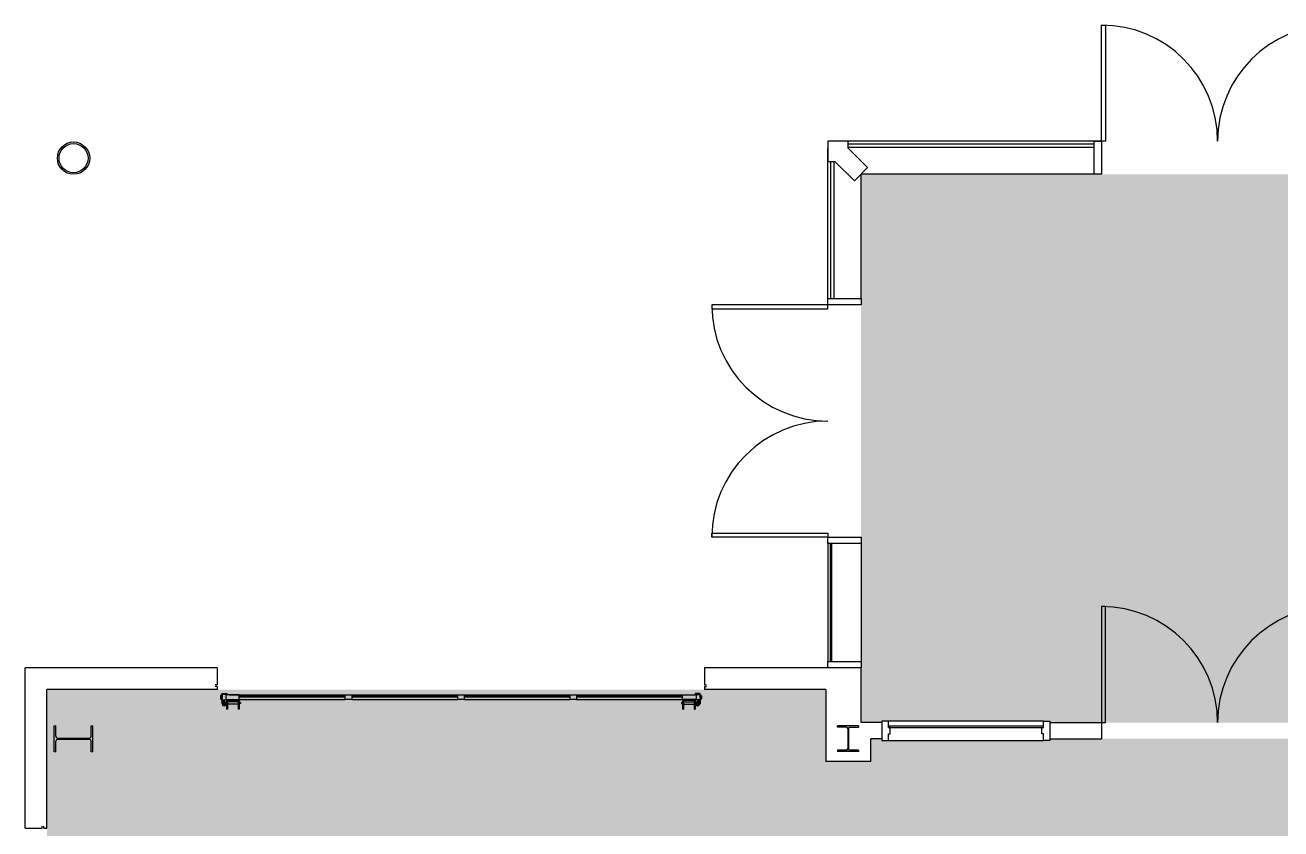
# Model space of a CAD drawing. Header units: inches. Extents: x -1455 to 1294, y -986 to 713.
# Drawn here: x -1215 to -825.9, y 212.1 to 461.3 of the extents above; entities that cross this region are included whole.
import ezdxf

# ---------------------------------------------------------------- set-up
doc = ezdxf.new("R2010")
doc.units = ezdxf.units.IN
doc.header["$LTSCALE"] = 10
doc.header["$MEASUREMENT"] = 0
doc.layers.get('0').update_dxf_attribs({"linetype": 'CONTINUOUS'})
for name, color, linetype in [('A-DOOR', 2, 'CONTINUOUS'), ('A-GLAZ', 1, 'CONTINUOUS'), ('A-GLAZ-SILL', 2, 'CONTINUOUS'), ('A-WALL', 5, 'CONTINUOUS'), ('Rooms-Category-Color', 7, 'CONTINUOUS'), ('Rooms-College-Color', 7, 'CONTINUOUS'), ('Rooms-Department-Color', 7, 'CONTINUOUS'), ('Rooms-Division-Color', 7, 'CONTINUOUS')]:
    doc.layers.add(name, color=color, linetype=linetype)

# ---------------------------------------------------------------- blocks, each defined once
blk = doc.blocks.new('W12x45')
for p, q in [((-4.0225, 5.455), (-4.0225, 6.03)), ((-4.0225, 6.03), (4.0225, 6.03)), ((-4.0225, 5.455), (-0.7675, 5.455)), ((-0.1675, 4.855), (-0.1675, -4.855)), ((0.1675, 4.855), (0.1675, -4.855)), ((0.7675, 5.455), (4.0225, 5.455)), ((4.0225, 6.03), (4.0225, 5.455)), ((-4.0225, -6.03), (-4.0225, -5.455)), ((-4.0225, -5.455), (-0.7675, -5.455)), ((-4.0225, -6.03), (4.0225, -6.03)), ((0.7675, -5.455), (4.0225, -5.455)), ((4.0225, -5.455), (4.0225, -6.03))]:
    blk.add_line(p, q)
for centre, start, end in [((-0.7675, 4.855), 0, 90), ((0.7675, 4.855), 90, 180), ((-0.7675, -4.855), 270, 0), ((0.7675, -4.855), 180, 270)]:
    blk.add_arc(centre, 0.6, start, end)
blk = doc.blocks.new('W8x24')
for p, q in [((-3.2475, 3.565), (-3.2475, 3.965)), ((-3.2475, 3.965), (3.2475, 3.965)), ((3.2475, 3.565), (3.2475, 3.965)), ((-3.2475, 3.565), (-0.5225, 3.565)), ((-0.1225, -3.165), (-0.1225, 3.165)), ((0.1225, -3.165), (0.1225, 3.165)), ((0.5225, 3.565), (3.2475, 3.565)), ((-3.2475, -3.965), (-3.2475, -3.565)), ((-0.5225, -3.565), (-3.2475, -3.565)), ((0.5225, -3.565), (3.2475, -3.565)), ((3.2475, -3.565), (3.2475, -3.965)), ((-3.2475, -3.965), (3.2475, -3.965))]:
    blk.add_line(p, q)
for centre, start, end in [((-0.5225, 3.165), 0, 90), ((0.5225, 3.165), 90, 180), ((-0.5225, -3.165), 270, 0), ((0.5225, -3.165), 180, 270)]:
    blk.add_arc(centre, 0.4, start, end)

msp = doc.modelspace()

# ---------------------------------------------------------------- hatches: boundary and pattern name
at = {"layer": 'Rooms-Category-Color', "true_color": 0xadadad}
msp.add_hatch(color=253, dxfattribs=at).paths.add_polyline_path([(-956, 415), (-704, 415), (-704, 414.5), (-652, 414.5), (-652, 415), (-548, 415), (-548, 414.5), (-496, 414.5), (-496, 415), (-330.5, 415), (-330.5, 414.25), (-278.56, 414.25), (-278.5, 415), (-247, 415), (-247, 398), (-69.5, 398), (-69.5, 416), (399.5, 416), (399.5, 398), (486, 398), (486, 262), (472.98, 262), (472.98, 244), (-242, 244), (-242, 262), (-247, 262), (-247, 84.5), (-399, 84.5), (-399, 152.5), (-336, 152.5), (-336, 262), (-341, 262), (-341, 244), (-387, 244), (-387, 262), (-727, 262), (-727, 245), (-741.5, 245), (-741.5, 245.5), (-793.5, 245.5), (-793.5, 245), (-897.5, 245), (-897.5, 245.5), (-949.5, 245.5), (-949.5, 245), (-956, 245)])
at = {"layer": 'Rooms-Category-Color', "true_color": 0xe3f498}
msp.add_hatch(color=61, dxfattribs=at).paths.add_polyline_path([(-1208.25, 255.25), (-966.87, 255.25), (-966.87, 232.97), (-953, 232.97), (-953, 240), (-949.5, 240), (-949.5, 239.5), (-897.5, 239.5), (-897.5, 240), (-793.5, 240), (-793.5, 239.5), (-741.5, 239.5), (-741.5, 240), (-727, 240), (-727, -7), (-336, -7), (-336, 79.5), (-247, 79.5), (-247, -449.25), (-337.75, -449.25), (-337.75, -235), (-1208.25, -235)])
at = {"layer": 'Rooms-College-Color', "true_color": 0xadadad}
msp.add_hatch(color=253, dxfattribs=at).paths.add_polyline_path([(-956, 415), (-704, 415), (-704, 414.5), (-652, 414.5), (-652, 415), (-548, 415), (-548, 414.5), (-496, 414.5), (-496, 415), (-330.5, 415), (-330.5, 414.25), (-278.56, 414.25), (-278.5, 415), (-247, 415), (-247, 398), (-69.5, 398), (-69.5, 416), (399.5, 416), (399.5, 398), (486, 398), (486, 262), (472.98, 262), (472.98, 244), (-242, 244), (-242, 262), (-247, 262), (-247, 84.5), (-399, 84.5), (-399, 152.5), (-336, 152.5), (-336, 262), (-341, 262), (-341, 244), (-387, 244), (-387, 262), (-727, 262), (-727, 245), (-741.5, 245), (-741.5, 245.5), (-793.5, 245.5), (-793.5, 245), (-897.5, 245), (-897.5, 245.5), (-949.5, 245.5), (-949.5, 245), (-956, 245)])
at = {"layer": 'Rooms-College-Color', "true_color": 0x99d7b2}
msp.add_hatch(color=253, dxfattribs=at).paths.add_polyline_path([(-1208.25, 255.25), (-966.87, 255.25), (-966.87, 232.97), (-953, 232.97), (-953, 240), (-949.5, 240), (-949.5, 239.5), (-897.5, 239.5), (-897.5, 240), (-793.5, 240), (-793.5, 239.5), (-741.5, 239.5), (-741.5, 240), (-727, 240), (-727, -7), (-336, -7), (-336, 79.5), (-247, 79.5), (-247, -449.25), (-337.75, -449.25), (-337.75, -235), (-1208.25, -235)])
at = {"layer": 'Rooms-Department-Color', "true_color": 0xacacac}
msp.add_hatch(color=253, dxfattribs=at).paths.add_polyline_path([(-956, 415), (-704, 415), (-704, 414.5), (-652, 414.5), (-652, 415), (-548, 415), (-548, 414.5), (-496, 414.5), (-496, 415), (-330.5, 415), (-330.5, 414.25), (-278.56, 414.25), (-278.5, 415), (-247, 415), (-247, 398), (-69.5, 398), (-69.5, 416), (399.5, 416), (399.5, 398), (486, 398), (486, 262), (472.98, 262), (472.98, 244), (-242, 244), (-242, 262), (-247, 262), (-247, 84.5), (-399, 84.5), (-399, 152.5), (-336, 152.5), (-336, 262), (-341, 262), (-341, 244), (-387, 244), (-387, 262), (-727, 262), (-727, 245), (-741.5, 245), (-741.5, 245.5), (-793.5, 245.5), (-793.5, 245), (-897.5, 245), (-897.5, 245.5), (-949.5, 245.5), (-949.5, 245), (-956, 245)])
at = {"layer": 'Rooms-Department-Color', "true_color": 0x99d7b2}
msp.add_hatch(color=253, dxfattribs=at).paths.add_polyline_path([(-1208.25, 255.25), (-966.87, 255.25), (-966.87, 232.97), (-953, 232.97), (-953, 240), (-949.5, 240), (-949.5, 239.5), (-897.5, 239.5), (-897.5, 240), (-793.5, 240), (-793.5, 239.5), (-741.5, 239.5), (-741.5, 240), (-727, 240), (-727, -7), (-336, -7), (-336, 79.5), (-247, 79.5), (-247, -449.25), (-337.75, -449.25), (-337.75, -235), (-1208.25, -235)])
at = {"layer": 'Rooms-Division-Color', "true_color": 0xadadad}
msp.add_hatch(color=253, dxfattribs=at).paths.add_polyline_path([(-956, 415), (-704, 415), (-704, 414.5), (-652, 414.5), (-652, 415), (-548, 415), (-548, 414.5), (-496, 414.5), (-496, 415), (-330.5, 415), (-330.5, 414.25), (-278.56, 414.25), (-278.5, 415), (-247, 415), (-247, 398), (-69.5, 398), (-69.5, 416), (399.5, 416), (399.5, 398), (486, 398), (486, 262), (472.98, 262), (472.98, 244), (-242, 244), (-242, 262), (-247, 262), (-247, 84.5), (-399, 84.5), (-399, 152.5), (-336, 152.5), (-336, 262), (-341, 262), (-341, 244), (-387, 244), (-387, 262), (-727, 262), (-727, 245), (-741.5, 245), (-741.5, 245.5), (-793.5, 245.5), (-793.5, 245), (-897.5, 245), (-897.5, 245.5), (-949.5, 245.5), (-949.5, 245), (-956, 245)])
at = {"layer": 'Rooms-Division-Color', "true_color": 0x99d7b2}
msp.add_hatch(color=253, dxfattribs=at).paths.add_polyline_path([(-1208.25, 255.25), (-966.87, 255.25), (-966.87, 232.97), (-953, 232.97), (-953, 240), (-949.5, 240), (-949.5, 239.5), (-897.5, 239.5), (-897.5, 240), (-793.5, 240), (-793.5, 239.5), (-741.5, 239.5), (-741.5, 240), (-727, 240), (-727, -7), (-336, -7), (-336, 79.5), (-247, 79.5), (-247, -449.25), (-337.75, -449.25), (-337.75, -235), (-1208.25, -235)])

# ---------------------------------------------------------------- linework, layer by layer
at = {"layer": 'A-DOOR'}
for p, q in [((-1154.48, 253.31), (-1154.48, 252.4)), ((-1154.23, 253.5), (-1154.29, 253.5)), ((-1154.23, 253.5), (-1154.23, 252.5)), ((-1153.98, 253.5), (-1153.98, 252.5)), ((-1153.74, 254), (-1152.49, 254)), ((-1152.49, 253.75), (-1153.73, 253.75)), ((-1152.49, 254), (-1152.49, 253.75)), ((-1007.42, 254), (-1007.42, 253.75)), ((-1006.18, 254), (-1007.42, 254)), ((-1007.42, 253.75), (-1006.19, 253.75)), ((-1005.94, 253.5), (-1005.94, 252.5)), ((-1005.69, 253.5), (-1005.69, 252.5)), ((-1005.69, 253.5), (-1005.62, 253.5)), ((-1005.44, 253.31), (-1005.44, 252.4)), ((-1154.48, 252.4), (-1154.09, 252.01)), ((-1154.23, 252.5), (-1153.84, 252.11)), ((-1153.98, 252.5), (-1154.23, 252.5)), ((-1154.09, 252.01), (-1154.09, 250.86)), ((-1153.84, 250.86), (-1154.09, 250.86)), ((-1153.84, 252.11), (-1153.84, 250.67)), ((-1153.84, 252.11), (-1153.09, 252.11)), ((-1153.59, 251.86), (-1153.59, 250.67)), ((-1153.59, 251.86), (-1153.09, 251.86)), ((-1153.46, 251.49), (-1153.46, 250.73)), ((-1153.34, 250.42), (-1153.3, 250.42)), ((-1153.34, 250.17), (-1153.3, 250.17)), ((-1153.21, 251.49), (-1153.21, 251.24)), ((-1152.74, 251.24), (-1153.21, 251.24)), ((-1152.74, 250.98), (-1153.21, 250.98)), ((-1153.21, 250.98), (-1153.21, 250.73)), ((-1153.09, 252.11), (-1153.09, 251.86)), ((-1153.05, 250.65), (-1152.8, 250.62)), ((-1152.74, 251.55), (-1152.74, 251.24)), ((-1152.74, 250.98), (-1152.74, 250.67)), ((-1152.55, 252.14), (-1152.55, 249.17)), ((-1152.24, 249.17), (-1152.55, 249.17)), ((-1152.24, 251.83), (-1152.24, 249.17)), ((-1152.24, 251.83), (-1148.96, 251.83)), ((-1148.96, 251.45), (-1152.24, 251.45)), ((-1148.96, 250.77), (-1152.24, 250.77)), ((-1148.96, 251.83), (-1148.96, 249.17)), ((-1148.65, 249.17), (-1148.96, 249.17)), ((-1148.65, 252.14), (-1148.65, 249.17)), ((-1148.31, 251.24), (-1148.65, 251.24)), ((-1148.31, 250.98), (-1148.65, 250.98)), ((-1148.31, 251.24), (-1148.31, 250.98)), ((-1011.61, 251.24), (-1011.61, 250.98)), ((-1011.61, 251.24), (-1011.27, 251.24)), ((-1011.61, 250.98), (-1011.27, 250.98)), ((-1011.27, 252.14), (-1011.27, 249.17)), ((-1011.27, 249.17), (-1010.96, 249.17)), ((-1007.68, 251.83), (-1010.96, 251.83)), ((-1010.96, 251.83), (-1010.96, 249.17)), ((-1010.96, 251.45), (-1007.68, 251.45)), ((-1010.96, 250.77), (-1007.68, 250.77)), ((-1007.68, 251.83), (-1007.68, 249.17)), ((-1007.68, 249.17), (-1007.37, 249.17)), ((-1007.37, 252.14), (-1007.37, 249.17)), ((-1007.18, 251.55), (-1007.18, 251.24)), ((-1007.18, 251.24), (-1006.7, 251.24)), ((-1007.18, 250.98), (-1006.7, 250.98)), ((-1007.18, 250.98), (-1007.18, 250.67)), ((-1006.87, 250.65), (-1007.12, 250.62)), ((-1006.83, 252.11), (-1006.83, 251.86)), ((-1006.08, 252.11), (-1006.83, 252.11)), ((-1006.33, 251.86), (-1006.83, 251.86)), ((-1006.7, 251.49), (-1006.7, 251.24)), ((-1006.7, 250.98), (-1006.7, 250.73)), ((-1006.58, 250.42), (-1006.62, 250.42)), ((-1006.58, 250.17), (-1006.62, 250.17)), ((-1006.45, 251.49), (-1006.45, 250.73)), ((-1006.33, 251.86), (-1006.33, 250.67)), ((-1005.69, 252.5), (-1006.08, 252.11)), ((-1006.08, 252.11), (-1006.08, 250.67)), ((-1006.08, 250.86), (-1005.83, 250.86)), ((-1005.94, 252.5), (-1005.69, 252.5)), ((-1005.44, 252.4), (-1005.83, 252.01)), ((-1005.83, 252.01), (-1005.83, 250.86))]:
    msp.add_line(p, q, dxfattribs=at)
for points in [[(-881.5, 461.25), (-880.25, 461.25), (-880.25, 425.25), (-881.5, 425.25)], [(-1002.25, 374.5), (-1002.25, 373.25), (-966.25, 373.25), (-966.25, 374.5)], [(-1002.25, 302.5), (-1002.25, 303.75), (-966.25, 303.75), (-966.25, 302.5)], [(-881.5, 245), (-880.25, 245), (-880.25, 281), (-881.5, 281)]]:
    msp.add_lwpolyline(points, close=True, dxfattribs=at)
for centre, radius, start, end in [((-881.5, 425.25), 36, 0, 90), ((-809.5, 425.25), 36, 90, 180), ((-966.25, 374.5), 36, 180, 270), ((-966.25, 302.5), 36, 90, 180), ((-881.5, 245), 36, 360, 90), ((-809.5, 245), 36, 90, 180), ((-1154.29, 253.31), 0.188, 90, 180), ((-1153.73, 253.5), 0.5, 90, 180), ((-1153.73, 253.5), 0.25, 90, 180), ((-1006.19, 253.5), 0.5, 0, 90), ((-1006.19, 253.5), 0.25, 0, 90), ((-1005.62, 253.31), 0.188, 0, 90), ((-1153.34, 250.67), 0.5, 180, 270), ((-1153.34, 250.67), 0.25, 180, 270), ((-1153.34, 251.49), 0.125, 0, 180), ((-1153.34, 250.73), 0.125, 180, 0), ((-1153.3, 250.67), 0.25, 270, 354.366), ((-1153.3, 250.67), 0.5, 270, 354.366), ((-1153.11, 251.11), 0.166, 126.5073, 233.4927), ((-1152.61, 251.55), 0.125, 59.975, 180), ((-1152.84, 251.11), 0.166, 306.5073, 53.4927), ((-1152.61, 250.67), 0.125, 180, 300.025), ((-1007.3, 251.55), 0.125, 0, 120.025), ((-1007.3, 250.67), 0.125, 239.975, 0), ((-1007.08, 251.11), 0.166, 126.5073, 233.4927), ((-1006.62, 250.67), 0.5, 185.634, 270), ((-1006.62, 250.67), 0.25, 185.634, 270), ((-1006.58, 251.49), 0.125, 0, 180), ((-1006.8, 251.11), 0.166, 306.5073, 53.4927), ((-1006.58, 250.73), 0.125, 180, 0), ((-1006.58, 250.67), 0.25, 270, 0), ((-1006.58, 250.67), 0.5, 270, 0)]:
    msp.add_arc(centre, radius, start, end, dxfattribs=at)
at = {"layer": 'A-GLAZ'}
for p, q in [((-883.71, 424.31), (-960, 424.31)), ((-883.68, 423.31), (-960, 423.31)), ((-965.31, 376.38), (-965.31, 419)), ((-964.31, 376.38), (-964.31, 419)), ((-965.5, 264), (-965.5, 300.5)), ((-965, 264), (-965, 300.5)), ((-1148.65, 253.25), (-1115.8, 253.25)), ((-1148.65, 253), (-1115.8, 253)), ((-1113.8, 253.25), (-1080.96, 253.25)), ((-1113.8, 253), (-1080.96, 253)), ((-1078.96, 253.25), (-1046.11, 253.25)), ((-1078.96, 253), (-1046.11, 253)), ((-1044.11, 253.25), (-1011.27, 253.25)), ((-1044.11, 253), (-1011.27, 253)), ((-947.5, 244), (-899.5, 244)), ((-947.5, 243.5), (-899.5, 243.5))]:
    msp.add_line(p, q, dxfattribs=at)
at = {"layer": 'A-GLAZ-SILL'}
for p, q in [((-881.5, 425.25), (-960, 425.25)), ((-966.25, 376.5), (-966.25, 423)), ((-966.25, 376.5), (-966.25, 415)), ((-883.75, 415), (-956, 415)), ((-956, 376.5), (-956, 415)), ((-966.25, 301), (-966.25, 264)), ((-956, 301), (-956, 264)), ((-1151.63, 253.63), (-1115.8, 253.63)), ((-1113.8, 253.63), (-1080.96, 253.63)), ((-1078.96, 253.63), (-1046.11, 253.63)), ((-1044.11, 253.63), (-1008.27, 253.63)), ((-1151.63, 252.14), (-1115.8, 252.14)), ((-1113.8, 252.14), (-1080.96, 252.14)), ((-1078.96, 252.14), (-1046.11, 252.14)), ((-1044.11, 252.14), (-1008.27, 252.14)), ((-899.5, 245.5), (-947.5, 245.5)), ((-947.5, 239.5), (-899.5, 239.5))]:
    msp.add_line(p, q, dxfattribs=at)
at = {"layer": 'A-WALL'}
for p, q in [((-960, 425.25), (-966.25, 425.25)), ((-966.25, 425.25), (-966.25, 419)), ((-960, 423.13), (-960, 425.25)), ((-883.75, 415), (-883.75, 425.25)), ((-883.75, 425.25), (-881.5, 425.25)), ((-881.5, 425.25), (-881.5, 415)), ((-953.94, 417.06), (-960, 423.13)), ((-966.25, 419), (-964.13, 419)), ((-964.13, 419), (-958.06, 412.94)), ((-958.06, 412.94), (-953.94, 417.06)), ((-881.5, 415), (-883.75, 415)), ((-1215, 212.24), (-1215, 262)), ((-1155.46, 262), (-1215, 262)), ((-1155.46, 262), (-1155.46, 256.75)), ((-956, 262), (-1004.46, 262)), ((-1004.46, 262), (-1004.46, 256.75)), ((-966.25, 262), (-966.25, 264)), ((-966.25, 264), (-956, 264)), ((-956, 262), (-966.25, 262)), ((-956, 264), (-956, 262)), ((-956, 245), (-956, 262)), ((-1208.25, 212.24), (-1208.25, 255.25)), ((-1155.46, 255.25), (-1208.25, 255.25)), ((-1155.46, 256.75), (-1156.08, 256.75)), ((-1155.46, 256.25), (-1156.08, 256.25)), ((-1155.46, 256.25), (-1155.46, 255.25)), ((-1004.46, 256.75), (-1003.83, 256.75)), ((-1004.46, 256.25), (-1003.83, 256.25)), ((-1004.46, 256.25), (-1004.46, 255.25)), ((-966.87, 255.25), (-1004.46, 255.25)), ((-966.87, 255.25), (-966.87, 232.97)), ((-949.5, 245), (-956, 245)), ((-897.5, 245), (-881.5, 245)), ((-881.5, 245), (-881.5, 240)), ((-949.5, 240), (-953, 240)), ((-953, 232.97), (-953, 240)), ((-897.5, 240), (-881.5, 240)), ((-953, 232.97), (-966.87, 232.97)), ((-1215, 212.24), (-1209.75, 212.24)), ((-1209.75, 212.24), (-1209.75, 212.87)), ((-1209.25, 212.24), (-1209.25, 212.87)), ((-1209.25, 212.24), (-1208.25, 212.24))]:
    msp.add_line(p, q, dxfattribs=at)
for points in [[(-956, 374.5), (-966.25, 374.5), (-966.25, 376.5), (-956, 376.5)], [(-956, 300.5), (-966.25, 300.5), (-966.25, 302.5), (-956, 302.5)], [(-1148.65, 253.63), (-1152.83, 253.63), (-1152.83, 252.14), (-1148.65, 252.14)], [(-1115.8, 253.63), (-1113.8, 253.63), (-1113.8, 252.14), (-1115.8, 252.14)], [(-1080.96, 253.63), (-1078.96, 253.63), (-1078.96, 252.14), (-1080.96, 252.14)], [(-1046.11, 253.63), (-1044.11, 253.63), (-1044.11, 252.14), (-1046.11, 252.14)], [(-1011.27, 253.63), (-1007.09, 253.63), (-1007.09, 252.14), (-1011.27, 252.14)]]:
    msp.add_lwpolyline(points, close=True, dxfattribs=at)
for points in [[(-947.5, 243.5), (-947.5, 245.5), (-949.5, 245.5), (-949.5, 239.5), (-947.5, 239.5), (-947.5, 241.5), (-947, 241.5), (-947, 243.5), (-947.5, 243.5)], [(-899.5, 243.5), (-899.5, 245.5), (-897.5, 245.5), (-897.5, 239.5), (-899.5, 239.5), (-899.5, 241.5), (-900, 241.5), (-900, 243.5), (-899.5, 243.5)]]:
    msp.add_lwpolyline(points, dxfattribs=at)
for radius in [5.01, 4.5]:
    msp.add_circle((-1200, 420), radius, dxfattribs=at)

# ---------------------------------------------------------------- block references
for name, p, rotation in [('W12x45', (-1200, 240), 90), ('W8x24', (-960, 240), 180)]:
    msp.add_blockref(name, p, dxfattribs=dict(at, rotation=rotation))

doc.saveas('drawing.dxf')
